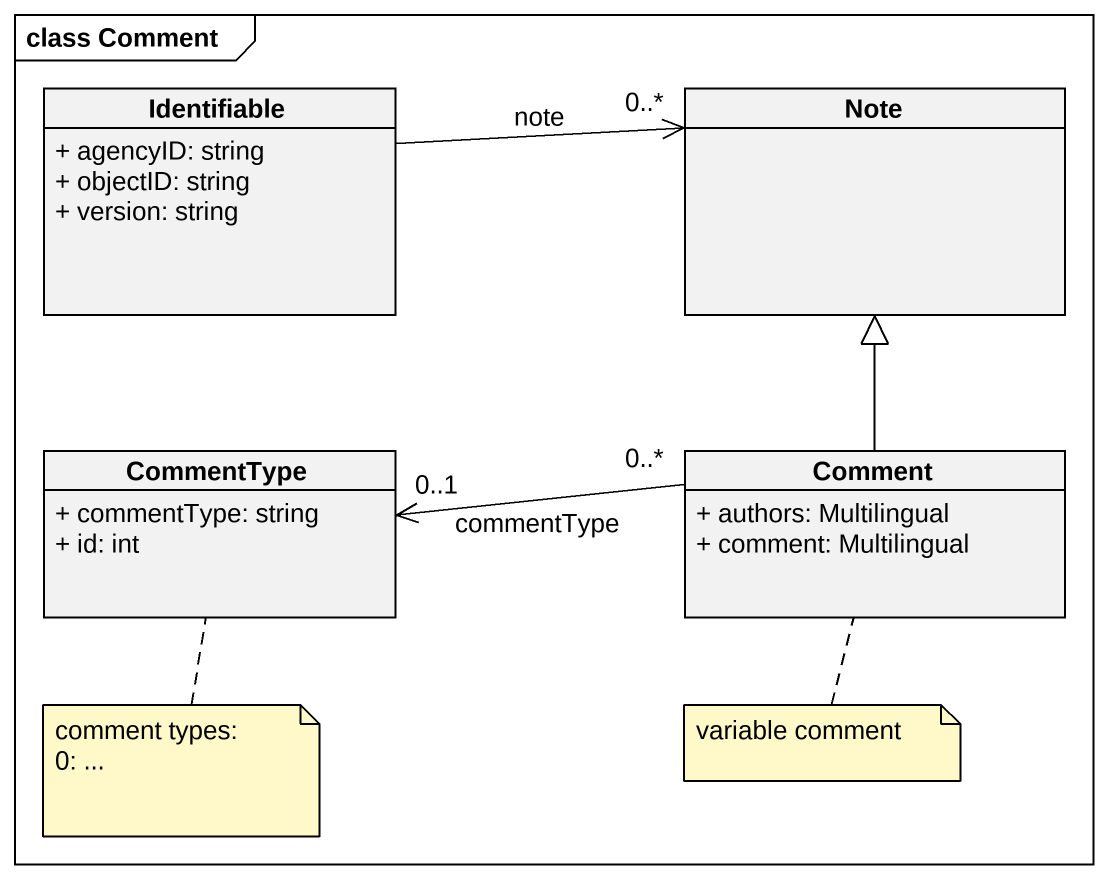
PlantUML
@startuml
mainframe class Comment
hide circle
hide empty members
skinparam classAttributeIconSize 0
class Identifiable {
  + agencyID: string
  + objectID: string
  + version: string
}
class "Note" as Note_
class CommentType {
  + commentType: string
  + id: int
}
class Comment {
  + authors: Multilingual
  + comment: Multilingual
}
Identifiable -right-> "0..*" Note_ : note
Comment -up-|> Note_
Comment "0..*" -left-> "0..1" CommentType : commentType
note bottom of CommentType
  comment types:
  0: ...
end note
note bottom of Comment : variable comment
@enduml
